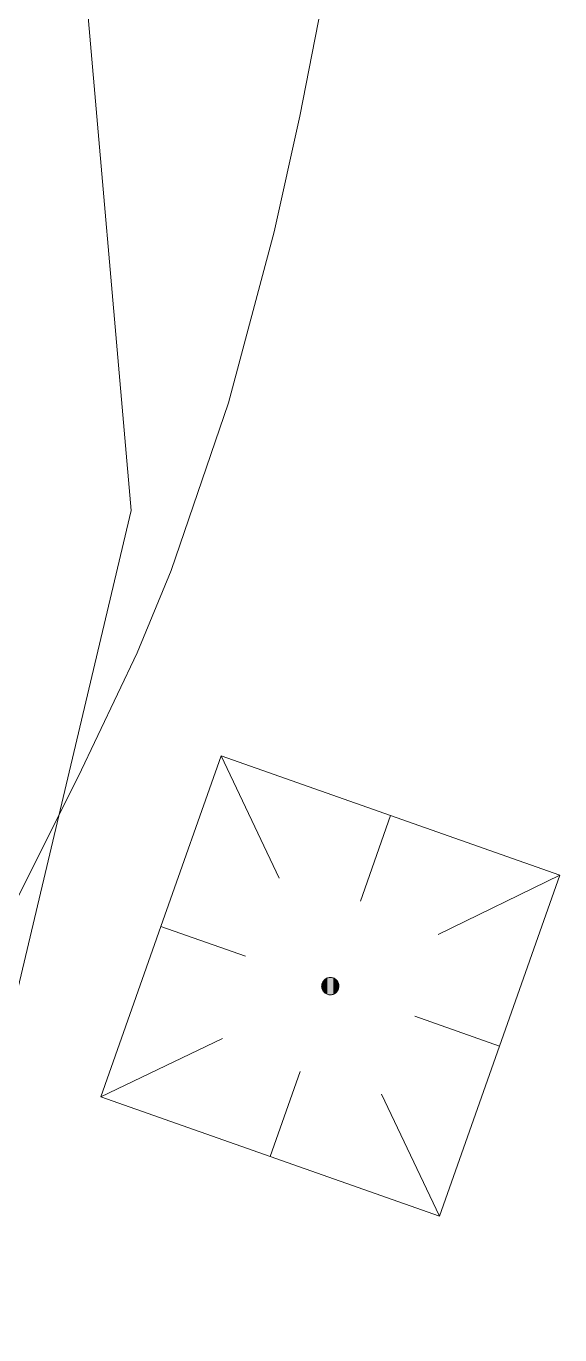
# Model space of a CAD drawing. Extents: x 1000 to 4000, y -5000 to -1000.
# Drawn here: x 1610.63 to 1620.36, y -4123.33 to -4099.48 of the extents above; entities that cross this region are included whole.
import ezdxf

# ---------------------------------------------------------------- set-up
doc = ezdxf.new("R2010")
doc.units = 0
doc.header["$MEASUREMENT"] = 0
for name, color, linetype in [('СЛОЙ_24', 7, 'CONTINUOUS'), ('СЛОЙ_50', 7, 'CONTINUOUS'), ('СЛОЙ_7', 7, 'CONTINUOUS')]:
    doc.layers.add(name, color=color, linetype=linetype)

msp = doc.modelspace()

# ---------------------------------------------------------------- linework, layer by layer
at = {"layer": 'СЛОЙ_24', "color": 253, "linetype": 'Continuous', "lineweight": 0}
msp.add_lwpolyline([(1579.992, -4162.728), (1580.119, -4162.758), (1581.7, -4160.862), (1593.689, -4145.206), (1609.821, -4119.789), (1612.549, -4108.309), (1611.667, -4098.194)], dxfattribs=at)
at = {"layer": 'СЛОЙ_50', "color": 253, "linetype": 'Continuous', "lineweight": 0}
msp.add_lwpolyline([(1616.406, -4097.114), (1615.623, -4101.12), (1615.152, -4103.227), (1614.321, -4106.347), (1613.28, -4109.402), (1612.659, -4110.899), (1611.58, -4113.156), (1610.084, -4116.142), (1609.399, -4117.648), (1608.807, -4119.177), (1608.558, -4119.953), (1608.258, -4121.136), (1608.11, -4121.952), (1607.94, -4123.617)], dxfattribs=at)
at = {"layer": 'СЛОЙ_7', "color": 253, "linetype": 'Continuous', "lineweight": 0}
for p, q in [((1613.091, -4115.888), (1614.189, -4112.778)), ((1614.189, -4112.778), (1615.243, -4115.007)), ((1614.189, -4112.778), (1617.274, -4113.865)), ((1617.274, -4113.865), (1616.728, -4115.423)), ((1617.274, -4113.865), (1620.36, -4114.952)), ((1620.36, -4114.952), (1618.14, -4116.029)), ((1619.262, -4118.064), (1620.36, -4114.952)), ((1611.997, -4118.988), (1613.091, -4115.888)), ((1613.091, -4115.888), (1614.633, -4116.429)), ((1616.231, -4116.824), (1616.231, -4116.824)), ((1619.262, -4118.064), (1617.72, -4117.518)), ((1611.997, -4118.988), (1614.213, -4117.924)), ((1618.168, -4121.163), (1619.262, -4118.064)), ((1615.084, -4120.076), (1615.629, -4118.526)), ((1611.997, -4118.988), (1615.084, -4120.076)), ((1618.168, -4121.163), (1617.112, -4118.942)), ((1615.084, -4120.076), (1618.168, -4121.163))]:
    msp.add_line(p, q, dxfattribs=at)
for centre, radius, start, end in [((1616.179, -4116.974), 0.159, 148.938, 160.1156), ((1616.179, -4116.974), 0.159, 137.7507, 148.9393), ((1616.179, -4116.974), 0.159, 126.5429, 137.7517), ((1616.178, -4116.973), 0.158, 115.3082, 126.5435), ((1616.178, -4116.973), 0.158, 104.044, 115.3082), ((1616.178, -4116.972), 0.157, 92.7524, 104.0434), ((1616.178, -4116.972), 0.157, 81.4398, 92.7514), ((1616.178, -4116.971), 0.156, 70.1156, 81.4384), ((1616.178, -4116.971), 0.156, 58.7914, 70.1142), ((1616.178, -4116.972), 0.157, 47.4784, 58.79), ((1616.177, -4116.972), 0.157, 36.1864, 47.4774), ((1616.177, -4116.972), 0.158, 24.9216, 36.1858), ((1616.179, -4116.974), 0.159, 171.2905, 182.4791), ((1616.178, -4116.974), 0.159, 182.4781, 193.6868), ((1616.179, -4116.974), 0.159, 160.1142, 171.2918), ((1616.178, -4116.974), 0.158, 193.6863, 204.9216), ((1616.177, -4116.974), 0.158, 204.9216, 216.1858), ((1616.177, -4116.975), 0.157, 216.1864, 227.4774), ((1616.177, -4116.975), 0.157, 227.4784, 238.79), ((1616.176, -4116.975), 0.156, 238.7914, 250.1142), ((1616.176, -4116.975), 0.156, 250.1156, 261.4384), ((1616.176, -4116.975), 0.157, 261.4398, 272.7514), ((1616.176, -4116.975), 0.157, 272.7524, 284.0434), ((1616.176, -4116.974), 0.158, 284.044, 295.3082), ((1616.176, -4116.974), 0.158, 295.3082, 306.5435), ((1616.176, -4116.973), 0.159, 306.5429, 317.7517), ((1616.175, -4116.973), 0.159, 317.7507, 328.9393), ((1616.175, -4116.973), 0.159, 328.938, 340.1156), ((1616.176, -4116.973), 0.158, 13.6863, 24.9216), ((1616.175, -4116.973), 0.159, 340.1142, 351.2918), ((1616.176, -4116.973), 0.159, 2.4781, 13.6868), ((1616.175, -4116.973), 0.159, 351.2905, 2.4791)]:
    msp.add_arc(centre, radius, start, end, dxfattribs=at)
for points in [[(1616.043, -4117.057), (1616.042, -4116.894), (1616.043, -4116.891)], [(1616.044, -4117.058), (1616.043, -4116.891), (1616.044, -4116.89)], [(1616.043, -4117.057), (1616.043, -4116.891), (1616.044, -4117.058)], [(1616.045, -4117.06), (1616.044, -4116.89), (1616.045, -4116.887)], [(1616.044, -4117.058), (1616.044, -4116.89), (1616.045, -4117.06)], [(1616.045, -4117.06), (1616.045, -4116.887), (1616.046, -4117.061)], [(1616.046, -4117.061), (1616.045, -4116.887), (1616.046, -4116.887)], [(1616.048, -4117.064), (1616.046, -4116.887), (1616.048, -4116.884)], [(1616.046, -4117.061), (1616.046, -4116.887), (1616.048, -4117.064)], [(1616.05, -4117.067), (1616.048, -4116.884), (1616.05, -4116.881)], [(1616.048, -4117.064), (1616.048, -4116.884), (1616.048, -4117.064)], [(1616.048, -4117.064), (1616.048, -4116.884), (1616.048, -4116.884)], [(1616.048, -4117.064), (1616.048, -4116.884), (1616.05, -4117.067)], [(1616.052, -4117.07), (1616.05, -4116.88), (1616.052, -4116.878)], [(1616.05, -4117.067), (1616.05, -4116.881), (1616.05, -4116.88)], [(1616.05, -4117.067), (1616.05, -4116.88), (1616.052, -4117.07)], [(1616.05, -4117.067), (1616.05, -4116.881), (1616.05, -4117.067)], [(1616.053, -4117.071), (1616.052, -4116.878), (1616.053, -4116.877)], [(1616.052, -4117.07), (1616.052, -4116.878), (1616.053, -4117.071)], [(1616.055, -4117.073), (1616.053, -4116.877), (1616.055, -4116.875)], [(1616.053, -4117.071), (1616.053, -4116.877), (1616.055, -4117.073)], [(1616.057, -4117.076), (1616.055, -4116.874), (1616.057, -4116.871)], [(1616.055, -4117.074), (1616.055, -4116.875), (1616.055, -4116.874)], [(1616.055, -4117.074), (1616.055, -4116.874), (1616.057, -4117.076)], [(1616.055, -4117.073), (1616.055, -4116.875), (1616.055, -4117.074)], [(1616.057, -4117.076), (1616.057, -4116.871), (1616.058, -4117.077)], [(1616.058, -4117.077), (1616.057, -4116.871), (1616.058, -4116.871)], [(1616.06, -4117.079), (1616.058, -4116.871), (1616.06, -4116.868)], [(1616.058, -4117.077), (1616.058, -4116.871), (1616.06, -4117.079)], [(1616.062, -4117.082), (1616.06, -4116.868), (1616.062, -4116.865)], [(1616.06, -4117.079), (1616.06, -4116.868), (1616.06, -4117.08)], [(1616.06, -4117.08), (1616.06, -4116.868), (1616.06, -4116.868)], [(1616.06, -4117.08), (1616.06, -4116.868), (1616.062, -4117.082)], [(1616.062, -4117.082), (1616.062, -4116.865), (1616.063, -4117.083)], [(1616.063, -4117.083), (1616.062, -4116.865), (1616.063, -4116.865)], [(1616.065, -4117.085), (1616.063, -4116.865), (1616.065, -4116.863)], [(1616.063, -4117.083), (1616.063, -4116.865), (1616.065, -4117.085)], [(1616.066, -4117.086), (1616.065, -4116.863), (1616.066, -4116.862)], [(1616.065, -4117.085), (1616.065, -4116.863), (1616.066, -4117.086)], [(1616.068, -4117.088), (1616.066, -4116.862), (1616.068, -4116.86)], [(1616.066, -4117.086), (1616.066, -4116.862), (1616.068, -4117.088)], [(1616.069, -4117.088), (1616.068, -4116.86), (1616.069, -4116.859)], [(1616.068, -4117.088), (1616.068, -4116.86), (1616.069, -4117.088)], [(1616.071, -4117.091), (1616.069, -4116.859), (1616.071, -4116.857)], [(1616.069, -4117.088), (1616.069, -4116.859), (1616.071, -4117.091)], [(1616.074, -4117.093), (1616.071, -4116.857), (1616.074, -4116.854)], [(1616.071, -4117.091), (1616.071, -4116.857), (1616.071, -4117.091)], [(1616.071, -4117.091), (1616.071, -4116.857), (1616.071, -4116.857)], [(1616.071, -4117.091), (1616.071, -4116.857), (1616.074, -4117.093)], [(1616.077, -4117.096), (1616.074, -4116.854), (1616.077, -4116.852)], [(1616.074, -4117.093), (1616.074, -4116.854), (1616.074, -4117.094)], [(1616.074, -4117.094), (1616.074, -4116.854), (1616.074, -4116.854)], [(1616.074, -4117.094), (1616.074, -4116.854), (1616.077, -4117.096)], [(1616.078, -4117.096), (1616.077, -4116.852), (1616.078, -4116.851)], [(1616.077, -4117.096), (1616.077, -4116.852), (1616.078, -4117.096)], [(1616.08, -4117.098), (1616.078, -4116.851), (1616.08, -4116.849)], [(1616.078, -4117.096), (1616.078, -4116.851), (1616.08, -4117.098)], [(1616.08, -4117.098), (1616.08, -4116.849), (1616.081, -4117.099)], [(1616.081, -4117.099), (1616.08, -4116.849), (1616.081, -4116.849)], [(1616.083, -4117.101), (1616.081, -4116.849), (1616.083, -4116.847)], [(1616.081, -4117.099), (1616.081, -4116.849), (1616.083, -4117.101)], [(1616.084, -4117.101), (1616.083, -4116.847), (1616.084, -4116.846)], [(1616.083, -4117.101), (1616.083, -4116.847), (1616.084, -4117.101)], [(1616.086, -4117.103), (1616.084, -4116.846), (1616.086, -4116.844)], [(1616.084, -4117.101), (1616.084, -4116.846), (1616.086, -4117.103)], [(1616.086, -4117.103), (1616.086, -4116.844), (1616.087, -4117.103)], [(1616.087, -4117.103), (1616.086, -4116.844), (1616.087, -4116.844)], [(1616.09, -4117.105), (1616.087, -4116.844), (1616.09, -4116.842)], [(1616.087, -4117.103), (1616.087, -4116.844), (1616.09, -4117.105)], [(1616.093, -4117.107), (1616.09, -4116.842), (1616.093, -4116.84)], [(1616.09, -4117.105), (1616.09, -4116.842), (1616.09, -4117.106)], [(1616.09, -4117.106), (1616.09, -4116.842), (1616.09, -4116.842)], [(1616.09, -4117.106), (1616.09, -4116.842), (1616.093, -4117.107)], [(1616.093, -4117.107), (1616.093, -4116.84), (1616.094, -4117.108)], [(1616.094, -4117.108), (1616.093, -4116.84), (1616.094, -4116.84)], [(1616.096, -4117.11), (1616.094, -4116.84), (1616.096, -4116.838)], [(1616.094, -4117.108), (1616.094, -4116.84), (1616.096, -4117.11)], [(1616.097, -4117.11), (1616.096, -4116.838), (1616.097, -4116.837)], [(1616.096, -4117.11), (1616.096, -4116.838), (1616.097, -4117.11)], [(1616.1, -4117.112), (1616.097, -4116.837), (1616.1, -4116.836)], [(1616.097, -4117.11), (1616.097, -4116.837), (1616.1, -4117.112)], [(1616.103, -4117.113), (1616.1, -4116.835), (1616.103, -4116.834)], [(1616.1, -4117.112), (1616.1, -4116.836), (1616.1, -4116.835)], [(1616.1, -4117.112), (1616.1, -4116.835), (1616.103, -4117.113)], [(1616.1, -4117.112), (1616.1, -4116.836), (1616.1, -4117.112)], [(1616.103, -4117.113), (1616.103, -4116.834), (1616.104, -4117.114)], [(1616.104, -4117.114), (1616.103, -4116.834), (1616.104, -4116.834)], [(1616.107, -4117.115), (1616.104, -4116.834), (1616.107, -4116.832)], [(1616.104, -4117.114), (1616.104, -4116.834), (1616.107, -4117.115)], [(1616.107, -4117.115), (1616.107, -4116.832), (1616.108, -4117.116)], [(1616.108, -4117.116), (1616.107, -4116.832), (1616.108, -4116.832)], [(1616.11, -4117.117), (1616.108, -4116.832), (1616.11, -4116.83)], [(1616.108, -4117.116), (1616.108, -4116.832), (1616.11, -4117.117)], [(1616.11, -4117.117), (1616.11, -4116.83), (1616.111, -4117.117)], [(1616.111, -4117.117), (1616.11, -4116.83), (1616.111, -4116.83)], [(1616.114, -4117.119), (1616.111, -4116.83), (1616.114, -4116.829)], [(1616.111, -4117.117), (1616.111, -4116.83), (1616.114, -4117.119)], [(1616.115, -4117.119), (1616.114, -4116.829), (1616.115, -4116.828)], [(1616.114, -4117.119), (1616.114, -4116.829), (1616.115, -4117.119)], [(1616.118, -4117.12), (1616.115, -4116.828), (1616.118, -4116.827)], [(1616.115, -4117.119), (1616.115, -4116.828), (1616.118, -4117.12)], [(1616.121, -4117.122), (1616.118, -4116.827), (1616.121, -4116.826)], [(1616.118, -4117.12), (1616.118, -4116.827), (1616.118, -4117.12)], [(1616.118, -4117.12), (1616.118, -4116.827), (1616.118, -4116.827)], [(1616.118, -4117.12), (1616.118, -4116.827), (1616.121, -4117.122)], [(1616.122, -4117.122), (1616.121, -4116.826), (1616.122, -4116.825)], [(1616.121, -4117.122), (1616.121, -4116.826), (1616.122, -4117.122)], [(1616.125, -4117.123), (1616.122, -4116.825), (1616.125, -4116.824)], [(1616.122, -4117.122), (1616.122, -4116.825), (1616.125, -4117.123)], [(1616.125, -4117.123), (1616.125, -4116.824), (1616.126, -4117.123)], [(1616.126, -4117.123), (1616.125, -4116.824), (1616.126, -4116.824)], [(1616.129, -4117.124), (1616.126, -4116.824), (1616.129, -4116.823)], [(1616.126, -4117.123), (1616.126, -4116.824), (1616.129, -4117.124)], [(1616.129, -4117.124), (1616.129, -4116.823), (1616.13, -4117.124)], [(1616.13, -4117.124), (1616.129, -4116.823), (1616.13, -4116.823)], [(1616.133, -4117.125), (1616.13, -4116.823), (1616.133, -4116.822)], [(1616.13, -4117.124), (1616.13, -4116.823), (1616.133, -4117.125)], [(1616.137, -4117.126), (1616.133, -4116.822), (1616.137, -4116.821)], [(1616.133, -4117.125), (1616.133, -4116.822), (1616.133, -4117.126)], [(1616.133, -4117.126), (1616.133, -4116.822), (1616.133, -4116.822)], [(1616.133, -4117.126), (1616.133, -4116.822), (1616.137, -4117.126)], [(1616.137, -4117.127), (1616.137, -4116.821), (1616.137, -4116.82)], [(1616.137, -4117.127), (1616.137, -4116.82), (1616.14, -4117.127)], [(1616.14, -4117.127), (1616.137, -4116.82), (1616.14, -4116.82)], [(1616.137, -4117.126), (1616.137, -4116.821), (1616.137, -4117.127)], [(1616.141, -4117.127), (1616.14, -4116.82), (1616.141, -4116.819)], [(1616.14, -4117.127), (1616.14, -4116.82), (1616.141, -4117.127)], [(1616.141, -4117.127), (1616.141, -4116.819), (1616.144, -4117.128)], [(1616.144, -4117.128), (1616.141, -4116.819), (1616.144, -4116.819)], [(1616.144, -4117.128), (1616.144, -4116.819), (1616.145, -4117.128)], [(1616.145, -4117.128), (1616.144, -4116.819), (1616.145, -4116.819)], [(1616.148, -4117.129), (1616.145, -4116.819), (1616.148, -4116.818)], [(1616.145, -4117.128), (1616.145, -4116.819), (1616.148, -4117.129)], [(1616.148, -4117.129), (1616.148, -4116.818), (1616.149, -4117.129)], [(1616.149, -4117.129), (1616.148, -4116.818), (1616.149, -4116.818)], [(1616.152, -4117.13), (1616.149, -4116.818), (1616.152, -4116.817)], [(1616.149, -4117.129), (1616.149, -4116.818), (1616.152, -4117.13)], [(1616.152, -4117.13), (1616.152, -4116.817), (1616.153, -4117.13)], [(1616.153, -4117.13), (1616.152, -4116.817), (1616.153, -4116.817)], [(1616.153, -4117.13), (1616.153, -4116.817), (1616.156, -4117.13)], [(1616.156, -4117.13), (1616.153, -4116.817), (1616.156, -4116.817)], [(1616.156, -4117.13), (1616.156, -4116.817), (1616.157, -4117.13)], [(1616.157, -4117.13), (1616.156, -4116.817), (1616.157, -4116.817)], [(1616.16, -4117.131), (1616.157, -4116.817), (1616.16, -4116.816)], [(1616.157, -4117.13), (1616.157, -4116.817), (1616.16, -4117.131)], [(1616.16, -4117.131), (1616.16, -4116.816), (1616.161, -4117.131)], [(1616.161, -4117.131), (1616.16, -4116.816), (1616.161, -4116.816)], [(1616.161, -4117.131), (1616.161, -4116.816), (1616.164, -4117.131)], [(1616.164, -4117.131), (1616.161, -4116.816), (1616.164, -4116.816)], [(1616.164, -4117.131), (1616.164, -4116.816), (1616.165, -4117.131)], [(1616.165, -4117.131), (1616.164, -4116.816), (1616.165, -4116.816)], [(1616.168, -4117.131), (1616.165, -4116.816), (1616.168, -4116.815)], [(1616.165, -4117.131), (1616.165, -4116.816), (1616.168, -4117.131)], [(1616.168, -4117.131), (1616.168, -4116.815), (1616.169, -4117.131)], [(1616.169, -4117.131), (1616.168, -4116.815), (1616.169, -4116.815)], [(1616.169, -4117.131), (1616.169, -4116.815), (1616.172, -4117.131)], [(1616.172, -4117.131), (1616.169, -4116.815), (1616.172, -4116.815)], [(1616.172, -4117.131), (1616.172, -4116.815), (1616.173, -4117.132)], [(1616.173, -4117.132), (1616.172, -4116.815), (1616.173, -4116.815)], [(1616.173, -4117.132), (1616.173, -4116.815), (1616.176, -4117.132)], [(1616.176, -4117.132), (1616.173, -4116.815), (1616.176, -4116.815)], [(1616.177, -4117.132), (1616.176, -4116.815), (1616.177, -4116.815)], [(1616.021, -4116.99), (1616.02, -4116.962), (1616.021, -4116.958)], [(1616.02, -4116.986), (1616.02, -4116.963), (1616.02, -4116.962)], [(1616.02, -4116.986), (1616.02, -4116.962), (1616.021, -4116.99)], [(1616.02, -4116.986), (1616.02, -4116.966), (1616.02, -4116.963)], [(1616.02, -4116.986), (1616.02, -4116.963), (1616.02, -4116.986)], [(1616.02, -4116.982), (1616.02, -4116.967), (1616.02, -4116.966)], [(1616.02, -4116.982), (1616.02, -4116.966), (1616.02, -4116.986)], [(1616.02, -4116.982), (1616.02, -4116.97), (1616.02, -4116.967)], [(1616.02, -4116.982), (1616.02, -4116.967), (1616.02, -4116.982)], [(1616.02, -4116.978), (1616.02, -4116.971), (1616.02, -4116.97)], [(1616.02, -4116.978), (1616.02, -4116.97), (1616.02, -4116.982)], [(1616.02, -4116.978), (1616.02, -4116.974), (1616.02, -4116.971)], [(1616.02, -4116.978), (1616.02, -4116.971), (1616.02, -4116.978)], [(1616.022, -4116.998), (1616.021, -4116.951), (1616.022, -4116.95)], [(1616.021, -4116.998), (1616.021, -4116.954), (1616.021, -4116.951)], [(1616.021, -4116.998), (1616.021, -4116.951), (1616.022, -4116.998)], [(1616.021, -4116.994), (1616.021, -4116.955), (1616.021, -4116.954)], [(1616.021, -4116.994), (1616.021, -4116.954), (1616.021, -4116.998)], [(1616.021, -4116.994), (1616.021, -4116.958), (1616.021, -4116.955)], [(1616.021, -4116.994), (1616.021, -4116.955), (1616.021, -4116.994)], [(1616.021, -4116.99), (1616.021, -4116.958), (1616.021, -4116.99)], [(1616.021, -4116.99), (1616.021, -4116.958), (1616.021, -4116.958)], [(1616.021, -4116.99), (1616.021, -4116.958), (1616.021, -4116.994)], [(1616.023, -4117.005), (1616.022, -4116.946), (1616.023, -4116.943)], [(1616.022, -4117.002), (1616.022, -4116.947), (1616.022, -4116.946)], [(1616.022, -4117.002), (1616.022, -4116.946), (1616.023, -4117.005)], [(1616.022, -4117.001), (1616.022, -4116.95), (1616.022, -4116.947)], [(1616.022, -4117.001), (1616.022, -4116.947), (1616.022, -4117.002)], [(1616.022, -4116.998), (1616.022, -4116.95), (1616.022, -4117.001)], [(1616.024, -4117.009), (1616.023, -4116.942), (1616.024, -4116.939)], [(1616.023, -4117.006), (1616.023, -4116.943), (1616.023, -4116.942)], [(1616.023, -4117.006), (1616.023, -4116.942), (1616.024, -4117.009)], [(1616.023, -4117.005), (1616.023, -4116.943), (1616.023, -4117.006)], [(1616.025, -4117.013), (1616.024, -4116.938), (1616.025, -4116.935)], [(1616.024, -4117.01), (1616.024, -4116.939), (1616.024, -4116.938)], [(1616.024, -4117.01), (1616.024, -4116.938), (1616.025, -4117.013)], [(1616.024, -4117.009), (1616.024, -4116.939), (1616.024, -4117.01)], [(1616.026, -4117.017), (1616.025, -4116.934), (1616.026, -4116.931)], [(1616.025, -4117.014), (1616.025, -4116.935), (1616.025, -4116.934)], [(1616.025, -4117.014), (1616.025, -4116.934), (1616.026, -4117.017)], [(1616.025, -4117.013), (1616.025, -4116.935), (1616.025, -4117.014)], [(1616.027, -4117.021), (1616.026, -4116.93), (1616.027, -4116.927)], [(1616.026, -4117.018), (1616.026, -4116.931), (1616.026, -4116.93)], [(1616.026, -4117.018), (1616.026, -4116.93), (1616.027, -4117.021)], [(1616.026, -4117.017), (1616.026, -4116.931), (1616.026, -4117.018)], [(1616.028, -4117.025), (1616.027, -4116.926), (1616.028, -4116.923)], [(1616.027, -4117.021), (1616.027, -4116.927), (1616.027, -4116.926)], [(1616.027, -4117.021), (1616.027, -4116.926), (1616.028, -4117.025)], [(1616.027, -4117.021), (1616.027, -4116.927), (1616.027, -4117.021)], [(1616.029, -4117.028), (1616.028, -4116.923), (1616.029, -4116.92)], [(1616.028, -4117.025), (1616.028, -4116.923), (1616.028, -4117.025)], [(1616.028, -4117.025), (1616.028, -4116.923), (1616.028, -4116.923)], [(1616.028, -4117.025), (1616.028, -4116.923), (1616.029, -4117.028)], [(1616.03, -4117.029), (1616.029, -4116.92), (1616.03, -4116.919)], [(1616.029, -4117.028), (1616.029, -4116.92), (1616.03, -4117.029)], [(1616.031, -4117.032), (1616.03, -4116.919), (1616.031, -4116.916)], [(1616.03, -4117.029), (1616.03, -4116.919), (1616.031, -4117.032)], [(1616.032, -4117.036), (1616.031, -4116.915), (1616.032, -4116.912)], [(1616.031, -4117.033), (1616.031, -4116.916), (1616.031, -4116.915)], [(1616.031, -4117.033), (1616.031, -4116.915), (1616.032, -4117.036)], [(1616.031, -4117.032), (1616.031, -4116.916), (1616.031, -4117.033)], [(1616.033, -4117.036), (1616.032, -4116.912), (1616.033, -4116.911)], [(1616.032, -4117.036), (1616.032, -4116.912), (1616.033, -4117.036)], [(1616.034, -4117.039), (1616.033, -4116.911), (1616.034, -4116.908)], [(1616.033, -4117.036), (1616.033, -4116.911), (1616.034, -4117.039)], [(1616.036, -4117.043), (1616.034, -4116.908), (1616.036, -4116.905)], [(1616.034, -4117.039), (1616.034, -4116.908), (1616.034, -4117.04)], [(1616.034, -4117.04), (1616.034, -4116.908), (1616.034, -4116.908)], [(1616.034, -4117.04), (1616.034, -4116.908), (1616.036, -4117.043)], [(1616.037, -4117.047), (1616.036, -4116.904), (1616.037, -4116.901)], [(1616.036, -4117.044), (1616.036, -4116.905), (1616.036, -4116.904)], [(1616.036, -4117.044), (1616.036, -4116.904), (1616.037, -4117.047)], [(1616.036, -4117.043), (1616.036, -4116.905), (1616.036, -4117.044)], [(1616.037, -4117.047), (1616.037, -4116.901), (1616.038, -4117.047)], [(1616.038, -4117.047), (1616.037, -4116.901), (1616.038, -4116.901)], [(1616.039, -4117.05), (1616.038, -4116.901), (1616.039, -4116.898)], [(1616.038, -4117.047), (1616.038, -4116.901), (1616.039, -4117.05)], [(1616.04, -4117.051), (1616.039, -4116.898), (1616.04, -4116.897)], [(1616.039, -4117.05), (1616.039, -4116.898), (1616.04, -4117.051)], [(1616.041, -4117.054), (1616.04, -4116.897), (1616.041, -4116.894)], [(1616.04, -4117.051), (1616.04, -4116.897), (1616.041, -4117.054)], [(1616.041, -4117.054), (1616.041, -4116.894), (1616.042, -4117.054)], [(1616.042, -4117.054), (1616.041, -4116.894), (1616.042, -4116.894)], [(1616.042, -4117.054), (1616.042, -4116.894), (1616.043, -4117.057)]]:
    msp.add_solid(points, dxfattribs=at)
at = {"layer": 'СЛОЙ_7', "color": 253, "linetype": 'Continuous', "lineweight": 0, "extrusion": (0, 0, -1)}
for points in [[(-1616.176, -4117.132), (-1616.176, -4116.815), (-1616.177, -4117.132)], [(-1616.177, -4117.132), (-1616.177, -4116.815), (-1616.18, -4117.132)], [(-1616.18, -4117.132), (-1616.177, -4116.815), (-1616.18, -4116.815)], [(-1616.18, -4117.132), (-1616.18, -4116.815), (-1616.18, -4117.132)], [(-1616.18, -4117.132), (-1616.18, -4116.815), (-1616.18, -4116.815)], [(-1616.18, -4117.132), (-1616.18, -4116.815), (-1616.184, -4117.131)], [(-1616.184, -4117.131), (-1616.18, -4116.815), (-1616.184, -4116.815)], [(-1616.184, -4117.131), (-1616.184, -4116.815), (-1616.184, -4117.131)], [(-1616.184, -4117.131), (-1616.184, -4116.815), (-1616.184, -4116.815)], [(-1616.184, -4117.131), (-1616.184, -4116.815), (-1616.188, -4117.131)], [(-1616.188, -4117.131), (-1616.184, -4116.815), (-1616.188, -4116.815)], [(-1616.188, -4117.131), (-1616.188, -4116.815), (-1616.188, -4117.131)], [(-1616.188, -4117.131), (-1616.188, -4116.815), (-1616.188, -4116.815)], [(-1616.188, -4117.131), (-1616.188, -4116.815), (-1616.192, -4117.131)], [(-1616.192, -4117.131), (-1616.188, -4116.815), (-1616.192, -4116.816)], [(-1616.192, -4117.131), (-1616.192, -4116.816), (-1616.192, -4117.131)], [(-1616.192, -4117.131), (-1616.192, -4116.816), (-1616.192, -4116.816)], [(-1616.192, -4117.131), (-1616.192, -4116.816), (-1616.196, -4117.13)], [(-1616.196, -4117.13), (-1616.192, -4116.816), (-1616.196, -4116.816)], [(-1616.196, -4117.13), (-1616.196, -4116.816), (-1616.196, -4117.13)], [(-1616.196, -4117.13), (-1616.196, -4116.816), (-1616.196, -4116.816)], [(-1616.196, -4117.13), (-1616.196, -4116.816), (-1616.2, -4117.13)], [(-1616.2, -4117.13), (-1616.196, -4116.816), (-1616.2, -4116.817)], [(-1616.2, -4117.13), (-1616.2, -4116.817), (-1616.2, -4117.13)], [(-1616.2, -4117.13), (-1616.2, -4116.817), (-1616.2, -4116.817)], [(-1616.2, -4117.13), (-1616.2, -4116.817), (-1616.203, -4117.129)], [(-1616.203, -4117.129), (-1616.2, -4116.817), (-1616.203, -4116.817)], [(-1616.203, -4117.129), (-1616.203, -4116.817), (-1616.204, -4117.129)], [(-1616.204, -4117.129), (-1616.203, -4116.817), (-1616.204, -4116.817)], [(-1616.204, -4117.129), (-1616.204, -4116.817), (-1616.207, -4117.128)], [(-1616.207, -4117.128), (-1616.204, -4116.817), (-1616.207, -4116.818)], [(-1616.207, -4117.128), (-1616.207, -4116.818), (-1616.208, -4117.128)], [(-1616.208, -4117.128), (-1616.207, -4116.818), (-1616.208, -4116.818)], [(-1616.208, -4117.128), (-1616.208, -4116.818), (-1616.211, -4117.128)], [(-1616.211, -4117.128), (-1616.208, -4116.818), (-1616.211, -4116.819)], [(-1616.211, -4117.128), (-1616.211, -4116.819), (-1616.212, -4117.127)], [(-1616.212, -4117.127), (-1616.211, -4116.819), (-1616.212, -4116.819)], [(-1616.212, -4117.127), (-1616.212, -4116.819), (-1616.215, -4117.127)], [(-1616.215, -4117.127), (-1616.212, -4116.819), (-1616.215, -4116.82)], [(-1616.215, -4117.127), (-1616.215, -4116.82), (-1616.216, -4117.127)], [(-1616.216, -4117.127), (-1616.215, -4116.82), (-1616.216, -4116.82)], [(-1616.216, -4117.127), (-1616.216, -4116.82), (-1616.219, -4117.126)], [(-1616.219, -4117.126), (-1616.216, -4116.82), (-1616.219, -4116.821)], [(-1616.219, -4117.126), (-1616.219, -4116.821), (-1616.22, -4117.125)], [(-1616.22, -4117.125), (-1616.219, -4116.821), (-1616.22, -4116.821)], [(-1616.22, -4117.125), (-1616.22, -4116.821), (-1616.223, -4117.125)], [(-1616.223, -4117.125), (-1616.22, -4116.821), (-1616.223, -4116.822)], [(-1616.223, -4117.125), (-1616.223, -4116.822), (-1616.223, -4117.124)], [(-1616.223, -4117.124), (-1616.223, -4116.822), (-1616.223, -4116.822)], [(-1616.223, -4117.124), (-1616.223, -4116.822), (-1616.227, -4117.123)], [(-1616.227, -4117.123), (-1616.223, -4116.822), (-1616.227, -4116.823)], [(-1616.227, -4117.123), (-1616.227, -4116.823), (-1616.227, -4117.123)], [(-1616.227, -4117.123), (-1616.227, -4116.823), (-1616.227, -4116.823)], [(-1616.227, -4117.123), (-1616.227, -4116.823), (-1616.23, -4117.122)], [(-1616.23, -4117.122), (-1616.227, -4116.823), (-1616.23, -4116.824)], [(-1616.23, -4117.122), (-1616.23, -4116.824), (-1616.231, -4117.122)], [(-1616.231, -4117.122), (-1616.23, -4116.824), (-1616.231, -4116.824)], [(-1616.231, -4117.122), (-1616.231, -4116.824), (-1616.234, -4117.121)], [(-1616.234, -4117.121), (-1616.231, -4116.824), (-1616.234, -4116.826)], [(-1616.234, -4117.121), (-1616.234, -4116.826), (-1616.235, -4117.12)], [(-1616.235, -4117.12), (-1616.234, -4116.826), (-1616.235, -4116.826)], [(-1616.235, -4117.12), (-1616.235, -4116.826), (-1616.238, -4117.119)], [(-1616.238, -4117.119), (-1616.235, -4116.826), (-1616.238, -4116.827)], [(-1616.238, -4117.119), (-1616.238, -4116.827), (-1616.238, -4117.119)], [(-1616.238, -4117.119), (-1616.238, -4116.827), (-1616.238, -4116.827)], [(-1616.238, -4117.119), (-1616.238, -4116.827), (-1616.241, -4117.118)], [(-1616.241, -4117.118), (-1616.238, -4116.827), (-1616.241, -4116.829)], [(-1616.241, -4117.118), (-1616.241, -4116.829), (-1616.242, -4117.117)], [(-1616.242, -4117.117), (-1616.241, -4116.829), (-1616.242, -4116.829)], [(-1616.242, -4117.117), (-1616.242, -4116.829), (-1616.245, -4117.116)], [(-1616.245, -4117.116), (-1616.242, -4116.829), (-1616.245, -4116.83)], [(-1616.245, -4117.116), (-1616.245, -4116.83), (-1616.246, -4117.116)], [(-1616.246, -4117.116), (-1616.245, -4116.83), (-1616.246, -4116.831)], [(-1616.246, -4117.116), (-1616.246, -4116.831), (-1616.249, -4117.114)], [(-1616.249, -4117.114), (-1616.246, -4116.831), (-1616.249, -4116.832)], [(-1616.249, -4117.114), (-1616.249, -4116.832), (-1616.249, -4117.114)], [(-1616.249, -4117.114), (-1616.249, -4116.832), (-1616.249, -4116.832)], [(-1616.249, -4117.114), (-1616.249, -4116.832), (-1616.252, -4117.112)], [(-1616.252, -4117.112), (-1616.249, -4116.832), (-1616.252, -4116.834)], [(-1616.252, -4117.112), (-1616.252, -4116.834), (-1616.253, -4117.112)], [(-1616.253, -4117.112), (-1616.252, -4116.834), (-1616.253, -4116.834)], [(-1616.253, -4117.112), (-1616.253, -4116.834), (-1616.256, -4117.11)], [(-1616.256, -4117.11), (-1616.253, -4116.834), (-1616.256, -4116.836)], [(-1616.256, -4117.11), (-1616.256, -4116.836), (-1616.256, -4117.11)], [(-1616.256, -4117.11), (-1616.256, -4116.836), (-1616.256, -4116.836)], [(-1616.256, -4117.11), (-1616.256, -4116.836), (-1616.259, -4117.108)], [(-1616.259, -4117.108), (-1616.256, -4116.836), (-1616.259, -4116.838)], [(-1616.259, -4117.108), (-1616.259, -4116.838), (-1616.26, -4117.108)], [(-1616.26, -4117.108), (-1616.259, -4116.838), (-1616.26, -4116.838)], [(-1616.26, -4117.108), (-1616.26, -4116.838), (-1616.262, -4117.106)], [(-1616.262, -4117.106), (-1616.26, -4116.838), (-1616.262, -4116.84)], [(-1616.262, -4117.106), (-1616.262, -4116.84), (-1616.263, -4117.106)], [(-1616.263, -4117.106), (-1616.262, -4116.84), (-1616.263, -4116.84)], [(-1616.263, -4117.106), (-1616.263, -4116.84), (-1616.266, -4117.104)], [(-1616.266, -4117.104), (-1616.263, -4116.84), (-1616.266, -4116.842)], [(-1616.266, -4117.104), (-1616.266, -4116.842), (-1616.266, -4117.103)], [(-1616.266, -4117.103), (-1616.266, -4116.842), (-1616.266, -4116.843)], [(-1616.266, -4117.103), (-1616.266, -4116.843), (-1616.269, -4117.102)], [(-1616.269, -4117.102), (-1616.266, -4116.843), (-1616.269, -4116.844)], [(-1616.269, -4117.102), (-1616.269, -4116.844), (-1616.269, -4117.101)], [(-1616.269, -4117.101), (-1616.269, -4116.844), (-1616.269, -4116.845)], [(-1616.269, -4117.101), (-1616.269, -4116.845), (-1616.272, -4117.099)], [(-1616.272, -4117.099), (-1616.269, -4116.845), (-1616.272, -4116.847)], [(-1616.272, -4117.099), (-1616.272, -4116.847), (-1616.273, -4117.099)], [(-1616.273, -4117.099), (-1616.272, -4116.847), (-1616.273, -4116.847)], [(-1616.273, -4117.099), (-1616.273, -4116.847), (-1616.275, -4117.097)], [(-1616.275, -4117.097), (-1616.273, -4116.847), (-1616.275, -4116.849)], [(-1616.275, -4117.097), (-1616.275, -4116.849), (-1616.276, -4117.096)], [(-1616.276, -4117.096), (-1616.275, -4116.849), (-1616.276, -4116.85)], [(-1616.276, -4117.096), (-1616.276, -4116.85), (-1616.278, -4117.094)], [(-1616.278, -4117.094), (-1616.276, -4116.85), (-1616.278, -4116.852)], [(-1616.278, -4117.094), (-1616.278, -4116.852), (-1616.279, -4117.094)], [(-1616.279, -4117.094), (-1616.278, -4116.852), (-1616.279, -4116.852)], [(-1616.279, -4117.094), (-1616.279, -4116.852), (-1616.281, -4117.092)], [(-1616.281, -4117.092), (-1616.279, -4116.852), (-1616.281, -4116.854)], [(-1616.281, -4117.092), (-1616.281, -4116.854), (-1616.282, -4117.091)], [(-1616.282, -4117.091), (-1616.281, -4116.854), (-1616.282, -4116.855)], [(-1616.282, -4117.091), (-1616.282, -4116.855), (-1616.284, -4117.089)], [(-1616.284, -4117.089), (-1616.282, -4116.855), (-1616.284, -4116.857)], [(-1616.284, -4117.089), (-1616.284, -4116.857), (-1616.285, -4117.088)], [(-1616.285, -4117.088), (-1616.284, -4116.857), (-1616.285, -4116.857)], [(-1616.285, -4117.088), (-1616.285, -4116.857), (-1616.287, -4117.086)], [(-1616.287, -4117.086), (-1616.285, -4116.857), (-1616.287, -4116.86)], [(-1616.287, -4117.086), (-1616.287, -4116.86), (-1616.288, -4117.086)], [(-1616.288, -4117.086), (-1616.287, -4116.86), (-1616.288, -4116.86)], [(-1616.288, -4117.086), (-1616.288, -4116.86), (-1616.29, -4117.083)], [(-1616.29, -4117.083), (-1616.288, -4116.86), (-1616.29, -4116.863)], [(-1616.29, -4117.083), (-1616.29, -4116.863), (-1616.29, -4117.083)], [(-1616.29, -4117.083), (-1616.29, -4116.863), (-1616.29, -4116.863)], [(-1616.29, -4117.083), (-1616.29, -4116.863), (-1616.293, -4117.08)], [(-1616.293, -4117.08), (-1616.29, -4116.863), (-1616.293, -4116.865)], [(-1616.293, -4117.08), (-1616.293, -4116.865), (-1616.293, -4117.08)], [(-1616.293, -4117.08), (-1616.293, -4116.865), (-1616.293, -4116.866)], [(-1616.293, -4117.08), (-1616.293, -4116.866), (-1616.295, -4117.077)], [(-1616.295, -4117.077), (-1616.293, -4116.866), (-1616.295, -4116.868)], [(-1616.295, -4117.077), (-1616.295, -4116.868), (-1616.296, -4117.077)], [(-1616.296, -4117.077), (-1616.295, -4116.868), (-1616.296, -4116.869)], [(-1616.296, -4117.077), (-1616.296, -4116.869), (-1616.298, -4117.074)], [(-1616.298, -4117.074), (-1616.296, -4116.869), (-1616.298, -4116.871)], [(-1616.298, -4117.074), (-1616.298, -4116.871), (-1616.298, -4117.074)], [(-1616.298, -4117.074), (-1616.298, -4116.871), (-1616.298, -4116.872)], [(-1616.298, -4117.074), (-1616.298, -4116.872), (-1616.3, -4117.071)], [(-1616.3, -4117.071), (-1616.298, -4116.872), (-1616.3, -4116.874)], [(-1616.3, -4117.071), (-1616.3, -4116.874), (-1616.301, -4117.071)], [(-1616.301, -4117.071), (-1616.3, -4116.874), (-1616.301, -4116.875)], [(-1616.301, -4117.071), (-1616.301, -4116.875), (-1616.303, -4117.068)], [(-1616.303, -4117.068), (-1616.301, -4116.875), (-1616.303, -4116.878)], [(-1616.303, -4117.068), (-1616.303, -4116.878), (-1616.303, -4117.067)], [(-1616.303, -4117.067), (-1616.303, -4116.878), (-1616.303, -4116.878)], [(-1616.303, -4117.067), (-1616.303, -4116.878), (-1616.305, -4117.065)], [(-1616.305, -4117.065), (-1616.303, -4116.878), (-1616.305, -4116.881)], [(-1616.305, -4117.065), (-1616.305, -4116.881), (-1616.306, -4117.064)], [(-1616.306, -4117.064), (-1616.305, -4116.881), (-1616.306, -4116.881)], [(-1616.306, -4117.064), (-1616.306, -4116.881), (-1616.307, -4117.061)], [(-1616.307, -4117.061), (-1616.306, -4116.881), (-1616.307, -4116.884)], [(-1616.307, -4117.061), (-1616.307, -4116.884), (-1616.308, -4117.061)], [(-1616.308, -4117.061), (-1616.307, -4116.884), (-1616.308, -4116.885)], [(-1616.308, -4117.061), (-1616.308, -4116.885), (-1616.31, -4117.058)], [(-1616.31, -4117.058), (-1616.308, -4116.885), (-1616.31, -4116.887)], [(-1616.31, -4117.058), (-1616.31, -4116.887), (-1616.31, -4117.058)], [(-1616.31, -4117.058), (-1616.31, -4116.887), (-1616.31, -4116.888)], [(-1616.31, -4117.058), (-1616.31, -4116.888), (-1616.312, -4117.055)], [(-1616.312, -4117.055), (-1616.31, -4116.888), (-1616.312, -4116.891)], [(-1616.312, -4117.055), (-1616.312, -4116.891), (-1616.312, -4117.054)], [(-1616.312, -4117.054), (-1616.312, -4116.891), (-1616.312, -4116.891)], [(-1616.312, -4117.054), (-1616.312, -4116.891), (-1616.314, -4117.051)], [(-1616.314, -4117.051), (-1616.312, -4116.891), (-1616.314, -4116.894)], [(-1616.314, -4117.051), (-1616.314, -4116.894), (-1616.314, -4117.051)], [(-1616.314, -4117.051), (-1616.314, -4116.894), (-1616.314, -4116.895)], [(-1616.314, -4117.051), (-1616.314, -4116.895), (-1616.316, -4117.048)], [(-1616.316, -4117.048), (-1616.314, -4116.895), (-1616.316, -4116.898)], [(-1616.316, -4117.048), (-1616.316, -4116.898), (-1616.316, -4117.047)], [(-1616.316, -4117.047), (-1616.316, -4116.898), (-1616.316, -4116.898)], [(-1616.316, -4117.047), (-1616.316, -4116.898), (-1616.318, -4117.044)], [(-1616.318, -4117.044), (-1616.316, -4116.898), (-1616.318, -4116.901)], [(-1616.318, -4117.044), (-1616.318, -4116.901), (-1616.318, -4117.044)], [(-1616.318, -4117.044), (-1616.318, -4116.901), (-1616.318, -4116.902)], [(-1616.318, -4117.044), (-1616.318, -4116.902), (-1616.319, -4117.041)], [(-1616.319, -4117.041), (-1616.318, -4116.902), (-1616.319, -4116.905)], [(-1616.319, -4117.041), (-1616.319, -4116.905), (-1616.32, -4117.04)], [(-1616.32, -4117.04), (-1616.319, -4116.905), (-1616.32, -4116.905)], [(-1616.32, -4117.04), (-1616.32, -4116.905), (-1616.321, -4117.037)], [(-1616.321, -4117.037), (-1616.32, -4116.905), (-1616.321, -4116.908)], [(-1616.321, -4117.037), (-1616.321, -4116.908), (-1616.321, -4117.036)], [(-1616.321, -4117.036), (-1616.321, -4116.908), (-1616.321, -4116.909)], [(-1616.321, -4117.036), (-1616.321, -4116.909), (-1616.323, -4117.033)], [(-1616.323, -4117.033), (-1616.321, -4116.909), (-1616.323, -4116.912)], [(-1616.323, -4117.033), (-1616.323, -4116.912), (-1616.323, -4117.033)], [(-1616.323, -4117.033), (-1616.323, -4116.912), (-1616.323, -4116.913)], [(-1616.323, -4117.033), (-1616.323, -4116.913), (-1616.324, -4117.03)], [(-1616.324, -4117.03), (-1616.323, -4116.913), (-1616.324, -4116.916)], [(-1616.324, -4117.03), (-1616.324, -4116.916), (-1616.324, -4117.029)], [(-1616.324, -4117.029), (-1616.324, -4116.916), (-1616.324, -4116.916)], [(-1616.324, -4117.029), (-1616.324, -4116.916), (-1616.325, -4117.026)], [(-1616.325, -4117.026), (-1616.324, -4116.916), (-1616.325, -4116.92)], [(-1616.325, -4117.026), (-1616.325, -4116.92), (-1616.326, -4117.025)], [(-1616.326, -4117.025), (-1616.325, -4116.92), (-1616.326, -4116.92)], [(-1616.326, -4117.025), (-1616.326, -4116.92), (-1616.327, -4117.022)], [(-1616.327, -4117.022), (-1616.326, -4116.92), (-1616.327, -4116.923)], [(-1616.327, -4117.022), (-1616.327, -4116.923), (-1616.327, -4117.021)], [(-1616.327, -4117.021), (-1616.327, -4116.923), (-1616.327, -4116.924)], [(-1616.327, -4117.021), (-1616.327, -4116.924), (-1616.328, -4117.018)], [(-1616.328, -4117.018), (-1616.327, -4116.924), (-1616.328, -4116.927)], [(-1616.328, -4117.018), (-1616.328, -4116.927), (-1616.328, -4117.018)], [(-1616.328, -4117.018), (-1616.328, -4116.927), (-1616.328, -4116.928)], [(-1616.328, -4117.018), (-1616.328, -4116.928), (-1616.329, -4117.014)], [(-1616.329, -4117.014), (-1616.328, -4116.928), (-1616.329, -4116.931)], [(-1616.329, -4117.014), (-1616.329, -4116.931), (-1616.329, -4117.014)], [(-1616.329, -4117.014), (-1616.329, -4116.931), (-1616.329, -4116.932)], [(-1616.329, -4117.014), (-1616.329, -4116.932), (-1616.33, -4117.011)], [(-1616.33, -4117.011), (-1616.329, -4116.932), (-1616.33, -4116.935)], [(-1616.33, -4117.011), (-1616.33, -4116.935), (-1616.33, -4117.01)], [(-1616.33, -4117.01), (-1616.33, -4116.935), (-1616.33, -4116.935)], [(-1616.33, -4117.01), (-1616.33, -4116.935), (-1616.331, -4117.007)], [(-1616.331, -4117.007), (-1616.33, -4116.935), (-1616.331, -4116.939)], [(-1616.331, -4117.007), (-1616.331, -4116.939), (-1616.331, -4117.006)], [(-1616.331, -4117.006), (-1616.331, -4116.939), (-1616.331, -4116.939)], [(-1616.331, -4117.006), (-1616.331, -4116.939), (-1616.332, -4117.003)], [(-1616.332, -4117.003), (-1616.331, -4116.939), (-1616.332, -4116.943)], [(-1616.332, -4117.003), (-1616.332, -4116.943), (-1616.332, -4117.002)], [(-1616.332, -4117.002), (-1616.332, -4116.943), (-1616.332, -4116.943)], [(-1616.332, -4117.002), (-1616.332, -4116.943), (-1616.332, -4116.999)], [(-1616.332, -4116.999), (-1616.332, -4116.943), (-1616.332, -4116.947)], [(-1616.332, -4116.999), (-1616.332, -4116.947), (-1616.333, -4116.998)], [(-1616.333, -4116.998), (-1616.332, -4116.947), (-1616.333, -4116.947)], [(-1616.333, -4116.998), (-1616.333, -4116.947), (-1616.333, -4116.995)], [(-1616.333, -4116.995), (-1616.333, -4116.947), (-1616.333, -4116.95)], [(-1616.333, -4116.995), (-1616.333, -4116.95), (-1616.333, -4116.994)], [(-1616.333, -4116.994), (-1616.333, -4116.95), (-1616.333, -4116.951)], [(-1616.333, -4116.994), (-1616.333, -4116.951), (-1616.334, -4116.991)], [(-1616.334, -4116.991), (-1616.333, -4116.951), (-1616.334, -4116.954)], [(-1616.334, -4116.991), (-1616.334, -4116.954), (-1616.334, -4116.99)], [(-1616.334, -4116.99), (-1616.334, -4116.954), (-1616.334, -4116.955)], [(-1616.334, -4116.99), (-1616.334, -4116.955), (-1616.334, -4116.987)], [(-1616.334, -4116.987), (-1616.334, -4116.955), (-1616.334, -4116.958)], [(-1616.334, -4116.987), (-1616.334, -4116.958), (-1616.334, -4116.986)], [(-1616.334, -4116.986), (-1616.334, -4116.958), (-1616.334, -4116.959)], [(-1616.334, -4116.986), (-1616.334, -4116.959), (-1616.334, -4116.983)], [(-1616.334, -4116.983), (-1616.334, -4116.959), (-1616.334, -4116.962)], [(-1616.334, -4116.983), (-1616.334, -4116.962), (-1616.334, -4116.982)], [(-1616.334, -4116.982), (-1616.334, -4116.962), (-1616.334, -4116.963)], [(-1616.334, -4116.982), (-1616.334, -4116.963), (-1616.334, -4116.979)], [(-1616.334, -4116.979), (-1616.334, -4116.963), (-1616.334, -4116.966)], [(-1616.334, -4116.979), (-1616.334, -4116.966), (-1616.334, -4116.978)], [(-1616.334, -4116.978), (-1616.334, -4116.966), (-1616.334, -4116.967)], [(-1616.334, -4116.978), (-1616.334, -4116.967), (-1616.335, -4116.975)], [(-1616.335, -4116.975), (-1616.334, -4116.967), (-1616.335, -4116.971)], [(-1616.335, -4116.975), (-1616.335, -4116.971), (-1616.335, -4116.971)]]:
    msp.add_solid(points, dxfattribs=at)

doc.saveas('drawing.dxf')
